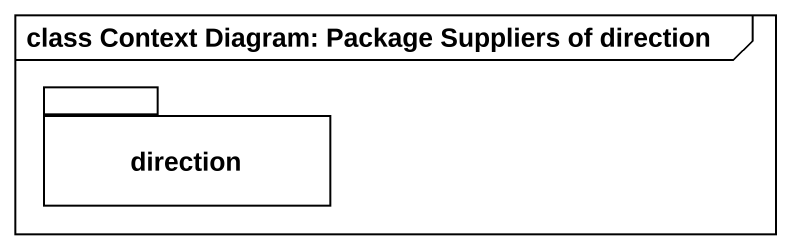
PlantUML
@startuml
mainframe class Context Diagram: Package Suppliers of direction
package direction {
}
@enduml
